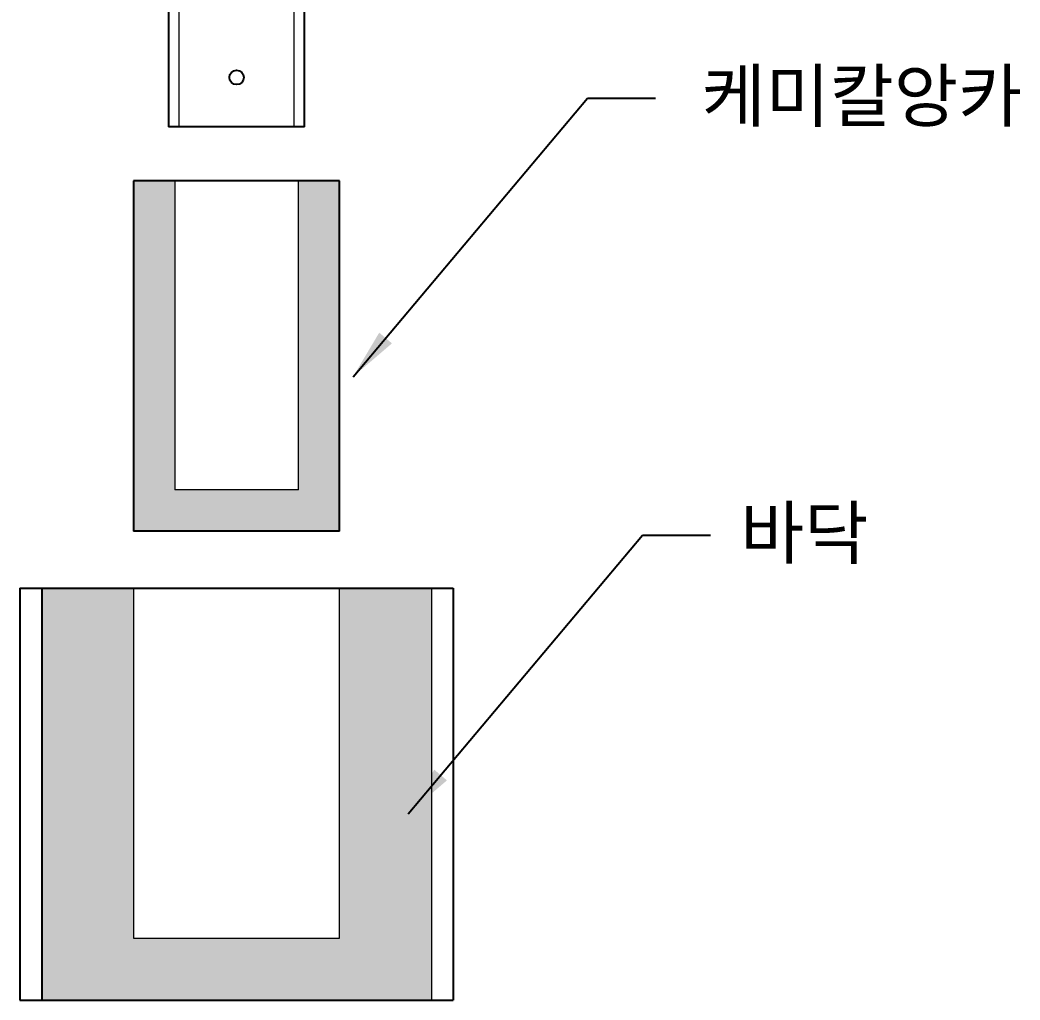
# Model space of a CAD drawing. Header units: millimetres. Extents: x 4892990 to 5673724, y 2128419 to 2381812.
# Drawn here: x 5652311 to 5653486, y 2378865 to 2380016 of the extents above; entities that cross this region are included whole.
import ezdxf
from ezdxf.enums import TextEntityAlignment as Align

# ---------------------------------------------------------------- set-up
doc = ezdxf.new("R2010")
doc.units = ezdxf.units.MM
doc.header["$LTSCALE"] = 1000
doc.linetypes.add('HIDDEN', pattern=[0.375, 0.25, -0.125])
doc.layers.get('0').update_dxf_attribs({"linetype": 'CONTINUOUS'})
doc.layers.add('A-MKXS-LEAD', color=7, linetype='CONTINUOUS', lineweight=25)
doc.layers.add('A-MKXS-TEXT1', color=3, linetype='CONTINUOUS')
doc.styles.add('맑은고딕', font='malgun.ttf')
doc.dimstyles.new('SLDDIMSTYLE6', dxfattribs={"dimtxt": 0.18, "dimasz": 59.345215, "dimexe": 0, "dimexo": 0.0625, "dimgap": 0, "dimtad": 0, "dimtih": 1, "dimtoh": 1, "dimdec": 0, "dimrnd": 1e-09, "dimzin": 0, "dimdsep": 46, "dimsah": 1, "dimcen": 0.09, "dimadec": 0, "dimazin": 0, "dimtfac": 59.345215, "dimtdec": 0, "dimtofl": 0, "dimtmove": 0, "dimatfit": 3, "dimfxl": 1, "dimfrac": 2, "dimtolj": 1, "dimtzin": 0, "dimarcsym": 0})

msp = doc.modelspace()

# ---------------------------------------------------------------- hatches: boundary and pattern name
at = {"ltscale": 4}
h = msp.add_hatch(dxfattribs=at)
h.set_pattern_fill('AR-BRELM', color=254, scale=2.42)
h.set_pattern_definition([(0, (815807.578, 3618340.38), (0, 12.90828), [18.4525, -0.9075]), (0, (815807.578, 3618345.825), (0, 12.90828), [18.4525, -0.9075]), (0, (815812.418, 3618346.835), (0, 12.90828), [8.7725, -0.9075]), (0, (815812.418, 3618352.28), (0, 12.90828), [8.7725, -0.9075]), (90, (815807.578, 3618340.38), (-19.36, 1e-15), [5.445, -7.46328]), (90, (815806.67, 3618340.38), (-19.36, 1e-15), [5.445, -7.46328]), (90, (815812.418, 3618346.8345), (-9.68, 6e-16), [5.445, -7.46328]), (90, (815811.511, 3618346.8345), (-9.68, 6e-16), [5.445, -7.46328])])
h.paths.add_polyline_path([(5652493.19, 2379464.04), (5652493.19, 2379827.04), (5652444.79, 2379827.04), (5652444.79, 2379415.64), (5652686.79, 2379415.64), (5652686.79, 2379827.04), (5652638.39, 2379827.04), (5652638.39, 2379464.04)])
h = msp.add_hatch(dxfattribs=at)
h.set_pattern_fill('AR-CONC', color=256, scale=2.42)
h.set_pattern_definition([(50, (815807.578, 3618441.514), (17.35769642, -1.518601667), [1.815, -19.965]), (355, (815807.578, 3618441.514), (-3.357782273, 18.203049636), [1.452, -15.972]), (100.45144446, (815809.025, 3618441.388), (13.99991409, 16.68444778), [1.542512646, -16.96763911]), (46.1842, (815807.578, 3618446.354), (25.8272402, -4.005566595), [2.7225, -29.9475]), (96.6356355, (815809.73, 3618446.02), (22.61881909, 23.57367014), [2.31377028, -25.45147299]), (351.184164, (815807.578, 3618446.354), (22.61881907, 23.57367013), [2.178, -23.95800002]), (21, (815809.998, 3618445.144), (14.44515066, -9.743377154), [1.815, -19.965]), (326, (815809.998, 3618445.144), (5.88823103, 17.54863109), [1.452, -15.972]), (71.45144474, (815811.202, 3618444.332), (20.333381517, 7.8052539), [1.5425126, -16.96763911]), (37.5, (815807.5783, 3618441.514), (0.294268499, 8.056031263), [0, -15.7784, 0, -16.214, 0, -16.0325]), (7.5, (815807.578, 3618441.514), (6.366282806, 9.544763428), [0, -9.2444, 0, -15.4154, 0, -6.1105]), (327.5, (815802.182, 3618441.514), (12.918502955, -0.545827896), [0, -6.05, 0, -18.876, 0, -25.047]), (317.5, (815799.762, 3618441.514), (14.113105298, 2.422540572), [0, -7.865, 0, -12.5356, 0, -17.787])])
h.paths.add_polyline_path([(5652336.87, 2378864.75), (5652794.72, 2378864.75), (5652794.72, 2379348.75), (5652686.79, 2379348.75), (5652686.79, 2378937.35), (5652444.79, 2378937.35), (5652444.79, 2379348.75), (5652336.87, 2379348.75)])

# ---------------------------------------------------------------- linework, layer by layer
at = {"color": 7, "linetype": 'Continuous', "lineweight": 25, "ltscale": 20}
for p, q in [((5652485.93, 2380239.01), (5652485.93, 2379890.53)), ((5652645.65, 2379890.53), (5652645.65, 2380239.01)), ((5652565.79, 2379890.53), (5652485.93, 2379890.53)), ((5652645.65, 2379890.53), (5652565.79, 2379890.53)), ((5652444.79, 2379827.04), (5652444.79, 2379415.64)), ((5652686.79, 2379827.04), (5652444.79, 2379827.04)), ((5652686.79, 2379415.64), (5652686.79, 2379827.04)), ((5652686.79, 2379415.64), (5652444.79, 2379415.64)), ((5652311.39, 2379348.75), (5652311.39, 2378864.75)), ((5652311.39, 2379348.75), (5652336.87, 2379348.75)), ((5652336.87, 2379348.75), (5652336.87, 2378864.75)), ((5652336.87, 2379348.75), (5652820.2, 2379348.75)), ((5652820.2, 2379348.75), (5652820.2, 2378864.75)), ((5652311.39, 2378864.75), (5652336.87, 2378864.75)), ((5652336.87, 2378864.75), (5652820.2, 2378864.75))]:
    msp.add_line(p, q, dxfattribs=at)
at = {"color": 7, "linetype": 'HIDDEN', "lineweight": 18, "ltscale": 20}
for p, q in [((5652498.03, 2380200.7), (5652498.03, 2379890.53)), ((5652633.55, 2379890.53), (5652633.55, 2380195.32)), ((5652493.19, 2379827.04), (5652493.19, 2379464.04)), ((5652638.39, 2379464.04), (5652638.39, 2379827.04)), ((5652638.39, 2379464.04), (5652493.19, 2379464.04)), ((5652444.79, 2379348.75), (5652444.79, 2378937.35)), ((5652686.79, 2378937.35), (5652686.79, 2379348.75)), ((5652794.72, 2379348.75), (5652794.72, 2378864.75)), ((5652444.79, 2378937.35), (5652686.79, 2378937.35))]:
    msp.add_line(p, q, dxfattribs=at)
at = {"color": 7, "linetype": 'Continuous', "lineweight": 25, "ltscale": 400}
msp.add_circle((5652565.79, 2379948.61), 8.47, dxfattribs=at)
at = {"color": 7, "linetype": 'HIDDEN', "lineweight": 18, "ltscale": 20}
for points, knots in [([(5652557.32, 2379948.61), (5652557.33, 2379949.59), (5652557.34, 2379950.58), (5652557.8, 2379951.4), (5652557.8, 2379951.4)], [0, 0, 0, 0, 0.9989236, 1, 1, 1, 1]), ([(5652574.18, 2379949.01), (5652574.22, 2379948.23), (5652574.28, 2379947.06), (5652573.78, 2379946.02), (5652573.62, 2379945.68)], [0, 0, 0, 0, 0.6734185, 1, 1, 1, 1])]:
    msp.add_open_spline(points, degree=3, knots=knots, dxfattribs=at)
at = {"layer": 'A-MKXS-LEAD'}
for p, q in [((5652977.76, 2379924.42), (5653057.76, 2379924.42)), ((5653042.38, 2379410.99), (5653122.38, 2379410.99))]:
    msp.add_line(p, q, dxfattribs=at)

# ---------------------------------------------------------------- texts
at = {"layer": 'A-MKXS-TEXT1', "style": '맑은고딕'}
for s, p in [('케미칼앙카', (5653300.07, 2379927.01)), ('바닥', (5653232.5, 2379413.58))]:
    msp.add_text(s, height=60, dxfattribs=at).set_placement(p, align=Align.MIDDLE_CENTER)

# ---------------------------------------------------------------- leaders
at = {"color": 7, "linetype": 'Continuous', "lineweight": 0, "ltscale": 20}
for points in [[(5652702.54, 2379597.07), (5652977.76, 2379924.42)], [(5652767.16, 2379083.65), (5653042.38, 2379410.99)]]:
    msp.add_leader(points, dimstyle='SLDDIMSTYLE6', dxfattribs=at)

doc.saveas('drawing.dxf')
